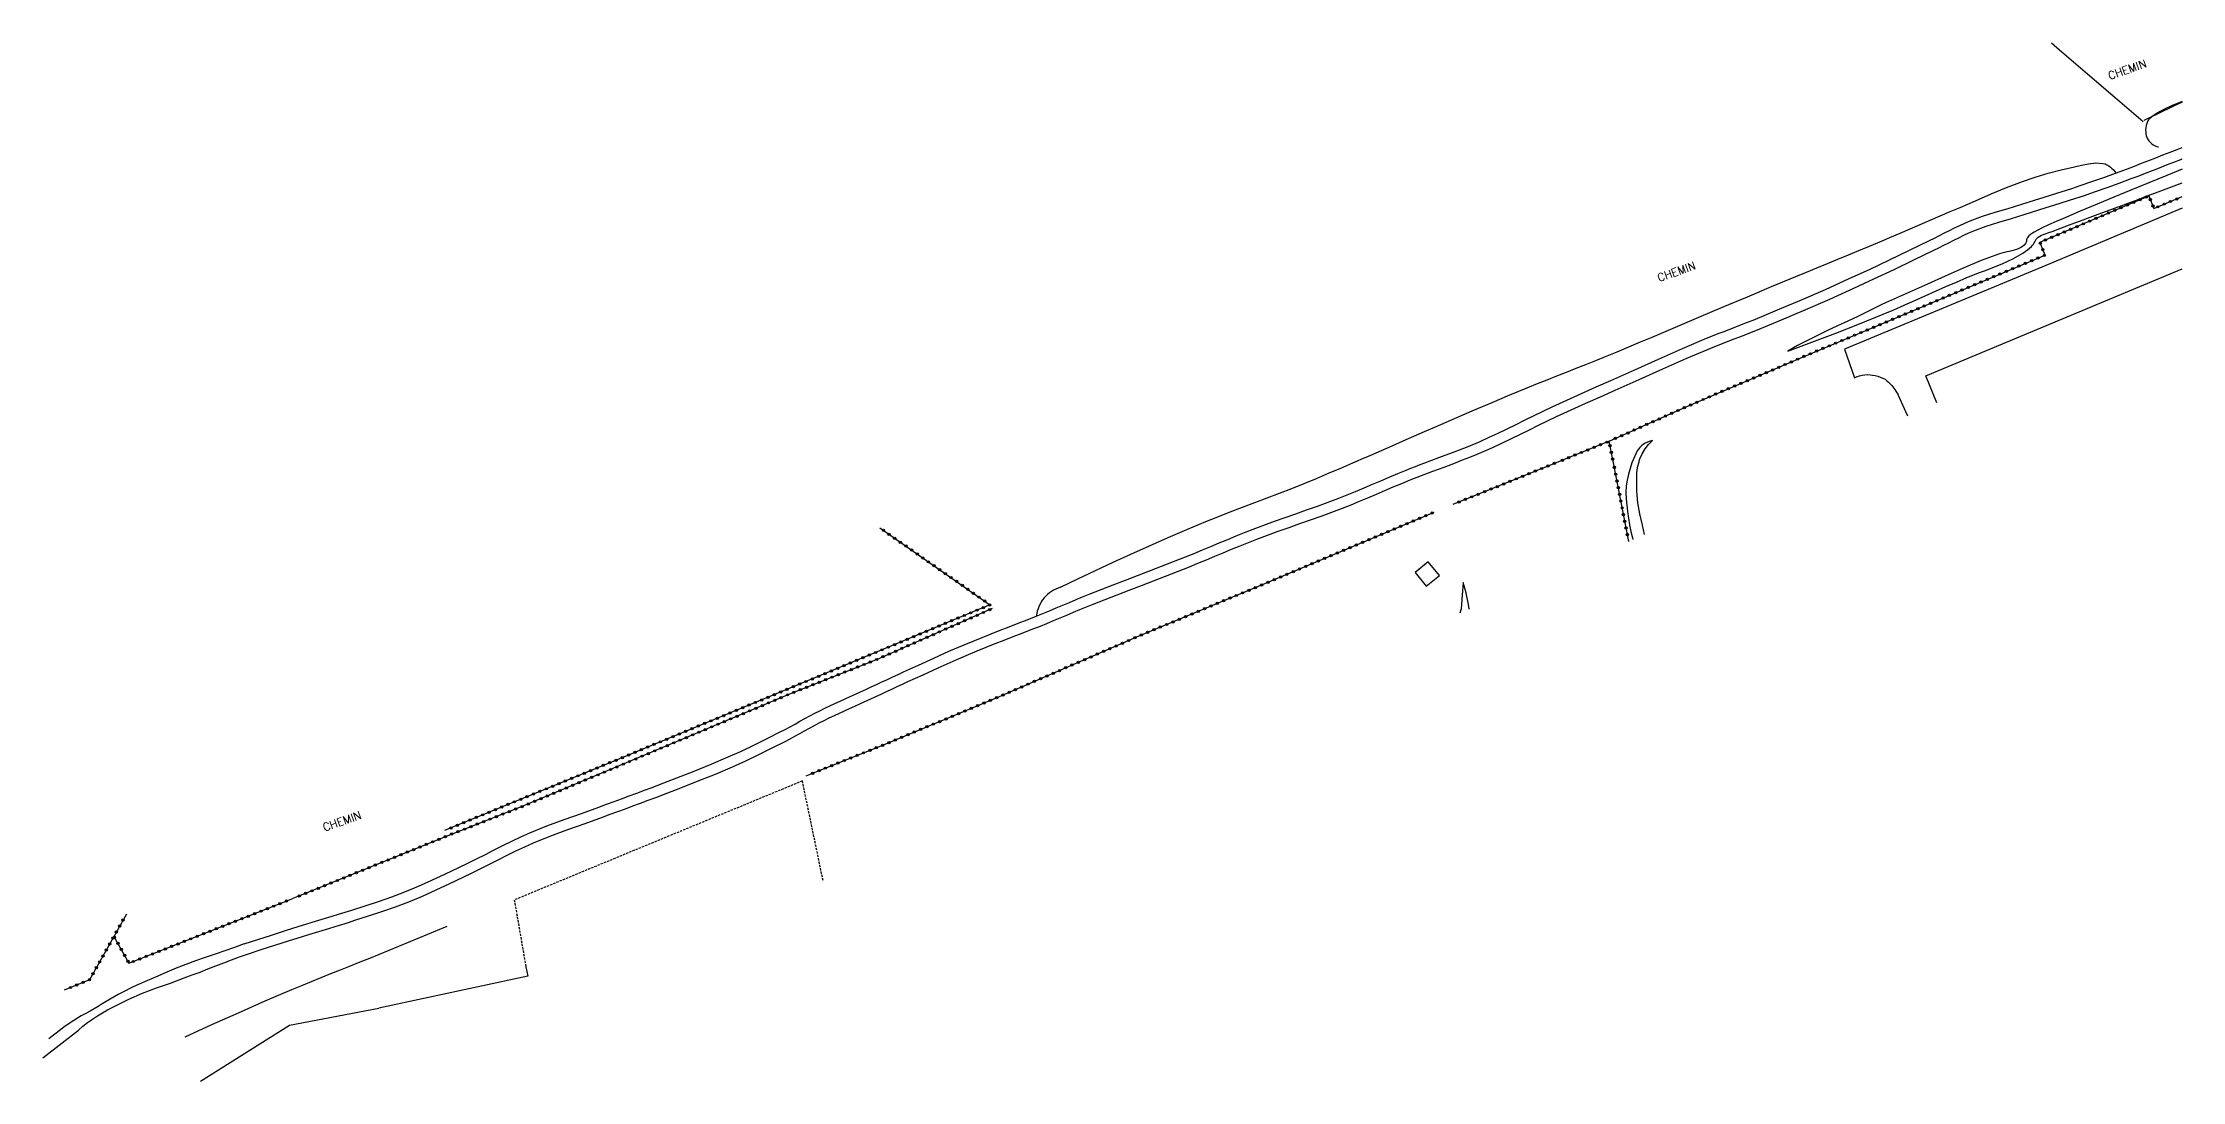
# Model space of a CAD drawing. Header units: millimetres. Extents: x 161000 to 162000, y 127000 to 127768.
# Drawn here: x 161532.1 to 162000, y 127540.7 to 127767.9 of the extents above; entities that cross this region are included whole.
import ezdxf
from ezdxf.enums import TextEntityAlignment as Align

# ---------------------------------------------------------------- set-up
doc = ezdxf.new("R2010")
doc.units = ezdxf.units.MM
doc.linetypes.add('DASHED', pattern=[0.75, 0.5, -0.25])
doc.layers.get('0').update_dxf_attribs({"linetype": 'CONTINUOUS'})
for name, color, linetype in [('W0017', 7, 'CONTINUOUS'), ('W0071', 7, 'CONTINUOUS'), ('W0101', 7, 'CONTINUOUS'), ('W0112', 1, 'DASHED'), ('W0211', 2, 'CONTINUOUS'), ('W0214', 2, 'CONTINUOUS'), ('W0300', 7, 'CONTINUOUS'), ('W0310', 3, 'CONTINUOUS'), ('W0323', 7, 'CONTINUOUS'), ('W0330', 7, 'CONTINUOUS'), ('W0333', 7, 'CONTINUOUS'), ('W0600', 7, 'CONTINUOUS'), ('W0989', 7, 'CONTINUOUS')]:
    doc.layers.add(name, color=color, linetype=linetype)
doc.styles.get("Standard").update_dxf_attribs({"font": 'romans.shx', "width": 0.85})

# ---------------------------------------------------------------- blocks, each defined once
blk = doc.blocks.new('t323o')
at = {"color": 0, "linetype": 'Continuous'}
for radius in [0.25, 0.15]:
    blk.add_circle((0, 0), radius, dxfattribs=at)

msp = doc.modelspace()

# ---------------------------------------------------------------- linework, layer by layer
at = {"layer": 'W0017'}
for points in [[(162000, 127731.73), (161971.04, 127719.52), (161926.12, 127700.86), (161928.36, 127694.58)], [(161928.36, 127694.58), (161928.89, 127694.84), (161929.45, 127695.04), (161930.03, 127695.18), (161930.61, 127695.27), (161931.18, 127695.3), (161931.74, 127695.27), (161932.3, 127695.19), (161932.85, 127695.08), (161933.41, 127694.93), (161933.96, 127694.76), (161934.49, 127694.53), (161935.01, 127694.26), (161935.41, 127693.96), (161935.79, 127693.63), (161936.13, 127693.26), (161936.47, 127692.9), (161936.72, 127692.61), (161936.95, 127692.32), (161937.18, 127692.01), (161937.39, 127691.7), (161937.53, 127691.48), (161937.67, 127691.26), (161937.79, 127691.03), (161937.91, 127690.8)], [(161937.91, 127690.8), (161939.5, 127687.21), (161939.92, 127686.24)], [(161637.75, 127565.67), (161638.18, 127563.67), (161605.62, 127556.65)], [(161566.62, 127540.66), (161586.03, 127552.94), (161605.62, 127556.65)]]:
    msp.add_lwpolyline(points, dxfattribs=at)
at = {"layer": 'W0071'}
for points in [[(161834.39, 127676), (161837.42, 127677.14), (161840.44, 127678.27), (161843.45, 127679.44), (161846.43, 127680.68), (161848.43, 127681.57), (161850.42, 127682.49), (161852.39, 127683.44), (161854.35, 127684.4), (161856.31, 127685.37), (161858.28, 127686.33), (161860.24, 127687.28), (161862.22, 127688.22), (161865.42, 127689.69), (161868.62, 127691.14), (161871.83, 127692.58), (161875.04, 127694.01), (161880.26, 127696.35), (161885.49, 127698.69), (161890.72, 127701), (161895.99, 127703.24), (161897.26, 127703.75), (161898.53, 127704.26), (161899.81, 127704.75), (161901.09, 127705.24), (161902.37, 127705.73), (161903.65, 127706.22), (161904.93, 127706.73), (161906.2, 127707.24), (161911.47, 127709.44), (161916.73, 127711.67), (161921.97, 127713.95), (161927.19, 127716.29), (161931.59, 127718.32), (161935.96, 127720.41), (161940.33, 127722.53), (161944.7, 127724.63), (161945.81, 127725.17), (161946.91, 127725.73), (161948.01, 127726.29), (161949.11, 127726.85), (161950.22, 127727.4), (161951.33, 127727.93), (161952.46, 127728.44), (161953.6, 127728.92), (161956.34, 127729.93), (161959.12, 127730.82), (161961.92, 127731.66), (161964.7, 127732.52), (161966.32, 127733.03), (161967.95, 127733.54), (161969.57, 127734.05), (161971.19, 127734.56), (161972.82, 127735.07), (161974.44, 127735.58), (161976.06, 127736.11), (161977.67, 127736.65), (161980.26, 127737.54), (161982.85, 127738.46), (161985.43, 127739.4), (161988, 127740.35), (161989.56, 127740.94), (161991.12, 127741.53), (161992.67, 127742.14), (161994.23, 127742.75), (161995.78, 127743.36), (161997.34, 127743.96), (161998.89, 127744.56), (162000, 127744.97)], [(161841.04, 127676), (161842.63, 127676.61), (161844.22, 127677.24), (161845.8, 127677.88), (161847.37, 127678.55), (161849.37, 127679.44), (161851.36, 127680.36), (161853.34, 127681.31), (161855.31, 127682.27), (161857.27, 127683.24), (161859.24, 127684.21), (161861.21, 127685.16), (161863.19, 127686.1), (161866.38, 127687.56), (161869.58, 127689.01), (161872.78, 127690.45), (161875.99, 127691.88), (161881.21, 127694.22), (161886.42, 127696.56), (161891.65, 127698.86), (161896.92, 127701.1), (161898.18, 127701.61), (161899.45, 127702.12), (161900.72, 127702.61), (161902, 127703.1), (161903.28, 127703.58), (161904.55, 127704.07), (161905.82, 127704.57), (161907.09, 127705.09), (161912.39, 127707.29), (161917.68, 127709.54), (161922.94, 127711.83), (161928.18, 127714.18), (161932.59, 127716.22), (161936.97, 127718.31), (161941.33, 127720.42), (161945.7, 127722.53), (161946.79, 127723.06), (161947.88, 127723.61), (161948.96, 127724.16), (161950.04, 127724.71), (161951.12, 127725.25), (161952.22, 127725.78), (161953.33, 127726.28), (161954.45, 127726.75), (161957.15, 127727.75), (161959.9, 127728.62), (161962.66, 127729.45), (161965.41, 127730.3), (161967.04, 127730.81), (161968.66, 127731.32), (161970.28, 127731.83), (161971.91, 127732.34), (161973.53, 127732.85), (161975.16, 127733.36), (161976.77, 127733.89), (161978.39, 127734.43), (161981.01, 127735.33), (161983.62, 127736.26), (161986.22, 127737.21), (161988.82, 127738.17), (161990.38, 127738.75), (161991.94, 127739.35), (161993.49, 127739.96), (161995.05, 127740.57), (161996.6, 127741.18), (161998.16, 127741.78), (161999.71, 127742.38), (162000, 127742.48)], [(161576.15, 127570.7), (161579.15, 127571.68), (161582.16, 127572.65), (161585.17, 127573.61), (161588.18, 127574.56), (161589.62, 127575.01), (161591.05, 127575.45), (161592.49, 127575.89), (161593.93, 127576.32), (161595.37, 127576.76), (161596.81, 127577.2), (161598.25, 127577.65), (161599.68, 127578.11), (161602.59, 127579.05), (161605.51, 127580), (161608.41, 127581), (161611.28, 127582.09), (161614.27, 127583.34), (161617.22, 127584.67), (161620.15, 127586.06), (161623.08, 127587.44), (161625.03, 127588.37), (161626.97, 127589.33), (161628.89, 127590.31), (161630.82, 127591.29), (161632.75, 127592.26), (161634.69, 127593.21), (161636.65, 127594.13), (161638.63, 127595), (161642.36, 127596.52), (161646.14, 127597.91), (161649.93, 127599.26), (161653.7, 127600.64), (161655.37, 127601.26), (161657.03, 127601.87), (161658.7, 127602.48), (161660.36, 127603.1), (161662.02, 127603.71), (161663.69, 127604.33), (161665.35, 127604.96), (161667, 127605.59), (161670.77, 127607.05), (161674.54, 127608.52), (161678.29, 127610.03), (161682.01, 127611.62), (161684.88, 127612.92), (161687.73, 127614.28), (161690.56, 127615.68), (161693.38, 127617.1), (161694.47, 127617.66), (161695.55, 127618.24), (161696.63, 127618.83), (161697.7, 127619.42), (161698.77, 127620.01), (161699.85, 127620.6), (161700.93, 127621.17), (161702.03, 127621.73), (161703.13, 127622.27), (161704.24, 127622.8), (161705.35, 127623.31), (161706.47, 127623.82), (161707.58, 127624.33), (161708.7, 127624.83), (161709.82, 127625.34), (161710.93, 127625.85), (161712.11, 127626.4), (161713.28, 127626.95), (161714.46, 127627.49), (161715.64, 127628.04), (161716.81, 127628.59), (161717.99, 127629.13), (161719.17, 127629.68), (161720.34, 127630.22), (161723.65, 127631.73), (161726.96, 127633.24), (161730.28, 127634.74), (161733.62, 127636.18), (161735.58, 127636.99), (161737.54, 127637.79), (161739.52, 127638.57), (161741.49, 127639.33), (161743.47, 127640.1), (161745.45, 127640.87), (161747.42, 127641.64), (161749.39, 127642.43), (161750.84, 127643.02), (161752.29, 127643.62), (161753.73, 127644.23), (161755.17, 127644.83), (161756.62, 127645.44), (161758.07, 127646.04), (161759.51, 127646.64), (161760.96, 127647.22), (161763.59, 127648.27), (161766.23, 127649.3), (161768.86, 127650.32), (161771.5, 127651.33), (161774.15, 127652.34), (161776.78, 127653.35), (161779.42, 127654.38), (161782.05, 127655.42), (161783.9, 127656.17), (161785.74, 127656.93), (161787.58, 127657.7), (161789.41, 127658.47), (161791.25, 127659.24), (161793.09, 127660), (161794.94, 127660.75), (161796.8, 127661.47), (161799.12, 127662.35), (161801.46, 127663.2), (161803.81, 127664.03), (161806.16, 127664.85), (161808.51, 127665.67), (161810.85, 127666.5), (161813.19, 127667.35), (161815.52, 127668.24), (161817.37, 127668.97), (161819.22, 127669.73), (161821.07, 127670.51), (161822.91, 127671.29), (161824.75, 127672.08), (161826.59, 127672.87), (161828.43, 127673.64), (161830.28, 127674.4), (161831.31, 127674.81), (161832.33, 127675.21), (161833.36, 127675.61), (161834.39, 127676)], [(161576.86, 127568.48), (161579.86, 127569.46), (161582.86, 127570.43), (161585.87, 127571.39), (161588.89, 127572.34), (161590.32, 127572.79), (161591.76, 127573.23), (161593.2, 127573.66), (161594.63, 127574.1), (161596.07, 127574.53), (161597.51, 127574.97), (161598.94, 127575.42), (161600.37, 127575.88), (161603.33, 127576.84), (161606.28, 127577.8), (161609.22, 127578.82), (161612.13, 127579.91), (161615.15, 127581.18), (161618.14, 127582.53), (161621.11, 127583.93), (161624.07, 127585.33), (161626, 127586.25), (161627.91, 127587.2), (161629.82, 127588.17), (161631.73, 127589.14), (161633.64, 127590.1), (161635.56, 127591.04), (161637.5, 127591.95), (161639.46, 127592.82), (161643.18, 127594.33), (161646.96, 127595.73), (161650.74, 127597.08), (161654.52, 127598.45), (161656.18, 127599.07), (161657.85, 127599.69), (161659.51, 127600.3), (161661.18, 127600.91), (161662.84, 127601.53), (161664.5, 127602.15), (161666.16, 127602.77), (161667.82, 127603.41), (161671.62, 127604.88), (161675.42, 127606.36), (161679.2, 127607.88), (161682.95, 127609.49), (161685.85, 127610.8), (161688.74, 127612.17), (161691.6, 127613.59), (161694.45, 127615.02), (161695.53, 127615.58), (161696.6, 127616.15), (161697.66, 127616.74), (161698.72, 127617.32), (161699.79, 127617.91), (161700.85, 127618.49), (161701.93, 127619.06), (161703.01, 127619.61), (161704.11, 127620.15), (161705.22, 127620.68), (161706.33, 127621.2), (161707.45, 127621.71), (161708.56, 127622.21), (161709.68, 127622.72), (161710.8, 127623.23), (161711.91, 127623.74), (161713.09, 127624.29), (161714.26, 127624.83), (161715.44, 127625.38), (161716.62, 127625.93), (161717.79, 127626.47), (161718.97, 127627.02), (161720.15, 127627.56), (161721.32, 127628.1), (161724.62, 127629.61), (161727.91, 127631.12), (161731.21, 127632.6), (161734.54, 127634.04), (161736.49, 127634.85), (161738.45, 127635.64), (161740.42, 127636.42), (161742.39, 127637.18), (161744.36, 127637.95), (161746.33, 127638.71), (161748.3, 127639.48), (161750.27, 127640.27), (161751.72, 127640.86), (161753.16, 127641.46), (161754.61, 127642.07), (161756.05, 127642.67), (161757.49, 127643.28), (161758.94, 127643.88), (161760.38, 127644.47), (161761.83, 127645.06), (161764.46, 127646.1), (161767.09, 127647.13), (161769.73, 127648.15), (161772.37, 127649.16), (161775.01, 127650.17), (161777.64, 127651.19), (161780.28, 127652.21), (161782.9, 127653.25), (161784.75, 127654), (161786.59, 127654.76), (161788.43, 127655.53), (161790.27, 127656.3), (161792.1, 127657.07), (161793.95, 127657.83), (161795.79, 127658.58), (161797.65, 127659.3), (161799.98, 127660.18), (161802.32, 127661.03), (161804.66, 127661.86), (161807.01, 127662.68), (161809.36, 127663.5), (161811.71, 127664.33), (161814.05, 127665.18), (161816.37, 127666.07), (161818.23, 127666.81), (161820.09, 127667.57), (161821.93, 127668.34), (161823.77, 127669.13), (161825.61, 127669.92), (161827.46, 127670.7), (161829.3, 127671.48), (161831.16, 127672.23), (161833.62, 127673.2), (161836.09, 127674.14), (161838.56, 127675.07), (161841.04, 127676)], [(161532.1, 127545.76), (161532.1, 127545.76), (161539.89, 127551.86), (161539.89, 127551.86), (161539.89, 127551.86), (161539.89, 127551.86), (161539.89, 127551.86), (161539.89, 127551.86), (161539.89, 127551.86), (161540.86, 127552.7), (161541.88, 127553.49), (161544.04, 127554.95), (161546.29, 127556.27), (161548.6, 127557.48), (161550.95, 127558.62), (161553.92, 127559.92), (161556.95, 127561.07), (161560, 127562.15), (161563.05, 127563.26), (161564.77, 127563.91), (161566.5, 127564.56), (161568.22, 127565.23), (161569.94, 127565.89), (161571.67, 127566.55), (161573.39, 127567.2), (161575.12, 127567.85), (161576.86, 127568.48)], [(161576.15, 127570.7), (161574.04, 127569.93), (161571.91, 127569.19), (161569.78, 127568.46), (161567.65, 127567.74), (161565.52, 127567), (161563.4, 127566.23), (161561.3, 127565.42), (161559.23, 127564.54), (161556.77, 127563.46), (161554.32, 127562.39), (161551.88, 127561.28), (161549.48, 127560.09), (161548.58, 127559.62), (161547.7, 127559.12), (161546.82, 127558.61), (161545.94, 127558.09), (161545.07, 127557.57), (161544.2, 127557.04), (161543.33, 127556.52), (161542.45, 127556.01), (161541.49, 127555.47), (161540.52, 127554.95), (161538.87, 127553.97), (161537, 127552.69), (161533.41, 127549.9)]]:
    msp.add_lwpolyline(points, dxfattribs=at)
at = {"layer": 'W0101'}
for points in [[(161943.92, 127695.01), (162000, 127718.46)], [(161946.37, 127689.14), (161943.92, 127695.01)]]:
    msp.add_lwpolyline(points, dxfattribs=at)
at = {"layer": 'W0112'}
msp.add_lwpolyline([(161702.75, 127584.59), (161698.23, 127606.37), (161635.23, 127580.33), (161637.75, 127565.67)], dxfattribs=at)
at = {"layer": 'W0211'}
for points in [[(161913.73, 127700.42), (161918.99, 127702.36), (161924.22, 127704.36), (161929.44, 127706.42), (161934.63, 127708.53), (161936.93, 127709.49), (161939.22, 127710.48), (161941.5, 127711.49), (161943.78, 127712.51), (161946.06, 127713.53), (161948.34, 127714.54), (161950.62, 127715.54), (161952.91, 127716.53), (161954.18, 127717.05), (161955.46, 127717.54), (161956.75, 127718.02), (161958.04, 127718.5), (161959.32, 127718.99), (161960.59, 127719.52), (161961.85, 127720.08), (161963.08, 127720.7), (161964.13, 127721.27), (161965.16, 127721.89), (161966.15, 127722.57), (161967.06, 127723.36), (161967.27, 127723.59), (161967.45, 127723.84), (161967.61, 127724.11), (161967.76, 127724.38), (161967.92, 127724.64), (161968.09, 127724.91), (161968.28, 127725.15), (161968.52, 127725.37), (161969.23, 127725.81), (161970.01, 127726.12), (161970.81, 127726.36), (161971.57, 127726.62), (161973.63, 127727.41), (161975.7, 127728.19), (161977.77, 127728.95), (161979.84, 127729.71), (161981.63, 127730.38), (161983.42, 127731.05), (161985.21, 127731.71), (161987, 127732.38), (161988.79, 127733.04), (161990.58, 127733.71), (161992.37, 127734.38), (161994.16, 127735.06), (161998.82, 127736.83), (162000, 127737.29)], [(161884.17, 127680.87), (161883.61, 127680.72), (161883.08, 127680.52), (161882.56, 127680.27), (161882.08, 127679.96), (161881.71, 127679.67), (161881.38, 127679.34), (161881.08, 127678.98), (161880.82, 127678.6)], [(161879.66, 127676), (161879.24, 127674.76), (161878.89, 127673.49), (161878.61, 127672.21), (161878.41, 127670.92), (161878.32, 127669.5), (161878.37, 127668.09), (161878.51, 127666.69), (161878.68, 127665.3), (161878.89, 127663.85), (161879.15, 127662.41), (161879.44, 127660.97), (161879.76, 127659.54), (161879.84, 127659.18)], [(161880.82, 127678.6), (161879.66, 127676)], [(161842.73, 127649.8), (161842.52, 127647.05), (161842.27, 127644.07), (161842, 127643.12)]]:
    msp.add_lwpolyline(points, dxfattribs=at)
at = {"layer": 'W0214'}
for points in [[(162000, 127740.26), (161996.64, 127738.89), (161992.71, 127737.27), (161988.78, 127735.64), (161985.08, 127734.12), (161981.37, 127732.6), (161977.68, 127731.06), (161974.01, 127729.46), (161972.4, 127728.76), (161970.78, 127728.06), (161969.19, 127727.31), (161967.65, 127726.45), (161967.25, 127726.21), (161966.84, 127725.96), (161966.46, 127725.66), (161966.14, 127725.29), (161966.06, 127725.14), (161966, 127724.97), (161965.97, 127724.8), (161965.94, 127724.63), (161965.92, 127724.46), (161965.89, 127724.29), (161965.83, 127724.12), (161965.74, 127723.97), (161965.44, 127723.62), (161965.07, 127723.35), (161964.68, 127723.12), (161964.28, 127722.92), (161963.77, 127722.7), (161963.24, 127722.53), (161962.71, 127722.39), (161962.17, 127722.26), (161961.63, 127722.15), (161961.1, 127722.03), (161960.57, 127721.89), (161960.04, 127721.73), (161956.03, 127720.23), (161952.09, 127718.57), (161948.18, 127716.84), (161944.27, 127715.11), (161940.99, 127713.65), (161937.71, 127712.18), (161934.46, 127710.67), (161931.23, 127709.09), (161929.05, 127708.01), (161926.84, 127706.97), (161924.63, 127705.94), (161922.41, 127704.91), (161920.21, 127703.86), (161918.02, 127702.78), (161915.86, 127701.64), (161913.73, 127700.42)], [(161881.14, 127676), (161881.2, 127676.21), (161881.26, 127676.42), (161881.33, 127676.63), (161881.4, 127676.83), (161881.89, 127677.97), (161882.52, 127679.03), (161883.29, 127680), (161884.17, 127680.87)], [(161882.38, 127660.32), (161881.94, 127662.35), (161881.41, 127664.79), (161880.98, 127667.26), (161880.75, 127669.75), (161880.72, 127670.53), (161880.7, 127671.32), (161880.69, 127672.1), (161880.7, 127672.88), (161880.74, 127673.67), (161880.82, 127674.45), (161880.95, 127675.23), (161881.14, 127676)], [(161844.1, 127643.95), (161844.09, 127644.03), (161843.84, 127645.39), (161843.57, 127646.74), (161843.4, 127647.52), (161843.2, 127648.29), (161842.98, 127649.05), (161842.73, 127649.8)]]:
    msp.add_lwpolyline(points, dxfattribs=at)
at = {"layer": 'W0300'}
msp.add_lwpolyline([(161620.46, 127574.55), (161616.24, 127572.78), (161612.02, 127571.02), (161607.79, 127569.28), (161603.56, 127567.54), (161601.44, 127566.68), (161599.3, 127565.82), (161597.17, 127564.97), (161595.04, 127564.13), (161592.9, 127563.28), (161590.77, 127562.42), (161588.65, 127561.55), (161586.53, 127560.66), (161580.66, 127558.15), (161574.81, 127555.58), (161568.98, 127552.97), (161563.18, 127550.31)], dxfattribs=at)
at = {"layer": 'W0310'}
msp.add_lwpolyline([(161739.74, 127644.08), (161739.74, 127644.08)], dxfattribs=at)
at = {"layer": 'W0323'}
for points in [[(161874.67, 127680.71), (161892.16, 127688.53), (161917.45, 127699.33), (161970.01, 127721.43), (161968.89, 127724.25), (161992.73, 127734.4), (161993.82, 127731.65), (162000, 127734.25)], [(161875.59, 127676), (161874.67, 127680.71), (161863.05, 127676)], [(161863.05, 127676), (161840.46, 127666.85)], [(161878.96, 127658.78), (161875.59, 127676)], [(161715.18, 127661.73), (161739.26, 127644.93), (161701.49, 127629.15), (161656.11, 127610.35), (161619.99, 127595.53)], [(161699.07, 127607.49), (161716.34, 127614.41), (161740.85, 127624.63), (161772.4, 127638.32), (161798.88, 127649.35), (161836.38, 127665.21)], [(161739.74, 127644.08), (161714.56, 127632.98), (161695.39, 127625.38), (161656.92, 127609.14), (161636.76, 127600.69), (161620.29, 127594.24), (161586.8, 127580.62)], [(161550.39, 127577.23), (161542.34, 127562.87), (161536.77, 127560.6)], [(161547.66, 127572.36), (161550.95, 127566.48), (161586.8, 127580.62)]]:
    msp.add_lwpolyline(points, dxfattribs=at)
at = {"layer": 'W0330'}
msp.add_lwpolyline([(162000, 127754.89), (161997.95, 127753.94), (161994.78, 127752.44), (161991.64, 127750.9)], dxfattribs=at)
at = {"layer": 'W0333'}
for points in [[(161971.43, 127767.91), (161973.19, 127766.39), (161979.27, 127761.14), (161985.35, 127755.9), (161991.44, 127750.66)], [(162000, 127755.05), (161999.25, 127754.77), (161997.68, 127754.11), (161996.14, 127753.37), (161995.21, 127752.89), (161994.29, 127752.37), (161993.4, 127751.76), (161992.63, 127751.01), (161992.5, 127750.84), (161992.4, 127750.65), (161992.33, 127750.45), (161992.26, 127750.24), (161992.14, 127749.8), (161992.05, 127749.35), (161992, 127748.89), (161992.01, 127748.42), (161992.08, 127747.9), (161992.21, 127747.4), (161992.41, 127746.91), (161992.68, 127746.46), (161992.97, 127746.12), (161993.31, 127745.83), (161993.68, 127745.59), (161994.06, 127745.38), (161994.25, 127745.29), (161994.44, 127745.22), (161994.64, 127745.16), (161994.84, 127745.13)], [(161818.65, 127676), (161819.62, 127676.42), (161820.59, 127676.84), (161821.55, 127677.26), (161822.52, 127677.68), (161824.88, 127678.7), (161827.24, 127679.74), (161829.6, 127680.77), (161831.95, 127681.81), (161834.31, 127682.85), (161836.66, 127683.88), (161839.02, 127684.91), (161841.39, 127685.93), (161845.24, 127687.58), (161849.1, 127689.22), (161852.97, 127690.85), (161856.85, 127692.45), (161858.97, 127693.31), (161861.09, 127694.16), (161863.22, 127695), (161865.35, 127695.84), (161867.48, 127696.67), (161869.6, 127697.52), (161871.73, 127698.36), (161873.84, 127699.23), (161876.41, 127700.28), (161878.97, 127701.35), (161881.53, 127702.43), (161884.09, 127703.51), (161886.64, 127704.6), (161889.19, 127705.68), (161891.75, 127706.77), (161894.31, 127707.85), (161899.61, 127710.09), (161904.91, 127712.32), (161910.21, 127714.56), (161915.52, 127716.78), (161917.81, 127717.73), (161920.11, 127718.68), (161922.41, 127719.63), (161924.71, 127720.58), (161927.01, 127721.52), (161929.31, 127722.47), (161931.61, 127723.42), (161933.9, 127724.38), (161936.09, 127725.31), (161938.29, 127726.25), (161940.48, 127727.19), (161942.66, 127728.14), (161944.85, 127729.08), (161947.04, 127730.03), (161949.23, 127730.96), (161951.43, 127731.89), (161954.81, 127733.35), (161958.19, 127734.82), (161961.6, 127736.24), (161965.05, 127737.54), (161967.86, 127738.48), (161970.69, 127739.35), (161973.55, 127740.13), (161976.45, 127740.78), (161977.96, 127741.11), (161979.5, 127741.43), (161981.08, 127741.61), (161982.67, 127741.5), (161983.12, 127741.38), (161983.54, 127741.19), (161983.92, 127740.95), (161984.29, 127740.69), (161984.62, 127740.43), (161984.93, 127740.14), (161985.21, 127739.82), (161985.46, 127739.48)], [(161754.65, 127648.74), (161758.48, 127650.59), (161762.33, 127652.41), (161766.19, 127654.21), (161770.05, 127655.98), (161774.13, 127657.81), (161778.21, 127659.62), (161782.31, 127661.4), (161786.43, 127663.12), (161789.11, 127664.2), (161791.79, 127665.25), (161794.49, 127666.28), (161797.19, 127667.3), (161799.89, 127668.31), (161802.58, 127669.33), (161805.27, 127670.38), (161807.95, 127671.45), (161810.64, 127672.56), (161813.31, 127673.69), (161815.98, 127674.84), (161818.65, 127676)]]:
    msp.add_lwpolyline(points, dxfattribs=at)
msp.add_lwpolyline([(161754.65, 127648.74, 0.147192), (161751.12, 127646.43, 0.147192), (161749.39, 127642.43)], format="xyb", dxfattribs=at)
at = {"layer": 'W0600'}
msp.add_lwpolyline([(161837.54, 127651.3), (161835.12, 127654.32), (161832.26, 127652.02), (161834.68, 127649.01)], close=True, dxfattribs=at)

# ---------------------------------------------------------------- block references
at = {"layer": 'W0323'}
for p, rotation in [((161983.88, 127730.63), 23.07052529003089), ((161985.26, 127731.22), 23.07052529003089), ((161986.64, 127731.81), 23.07052529003089), ((161988.02, 127732.39), 23.07052529003089), ((161989.4, 127732.98), 23.07052529003089), ((161990.78, 127733.57), 23.07052529003089), ((161992.16, 127734.16), 23.07052529003089), ((161993.05, 127733.57), 291.5893103805236), ((161993.6, 127732.18), 291.5893103805236), ((161994.67, 127732.01), 22.84060015108181), ((161996.05, 127732.59), 22.84060015108181), ((161997.43, 127733.17), 22.84060015108181), ((161998.82, 127733.75), 22.84060015108181), ((161972.84, 127725.93), 23.07052529003089), ((161974.22, 127726.52), 23.07052529003089), ((161975.6, 127727.1), 23.07052529003089), ((161976.98, 127727.69), 23.07052529003089), ((161978.36, 127728.28), 23.07052529003089), ((161979.74, 127728.87), 23.07052529003089), ((161981.12, 127729.46), 23.07052529003089), ((161982.5, 127730.04), 23.07052529003089), ((161968.97, 127724.05), 111.6187604892711), ((161969.52, 127722.66), 111.6187604892711), ((161969.84, 127721.36), 22.81064609681945), ((161970.08, 127724.75), 23.07052529003089), ((161971.46, 127725.34), 23.07052529003089), ((161958.78, 127716.71), 22.81064609681945), ((161960.17, 127717.29), 22.81064609681945), ((161961.55, 127717.87), 22.81064609681945), ((161962.93, 127718.45), 22.81064609681945), ((161964.31, 127719.04), 22.81064609681945), ((161965.7, 127719.62), 22.81064609681945), ((161967.08, 127720.2), 22.81064609681945), ((161968.46, 127720.78), 22.81064609681945), ((161947.72, 127712.06), 22.81064609681945), ((161949.1, 127712.64), 22.81064609681945), ((161950.49, 127713.22), 22.81064609681945), ((161951.87, 127713.8), 22.81064609681945), ((161953.25, 127714.38), 22.81064609681945), ((161954.63, 127714.96), 22.81064609681945), ((161956.02, 127715.55), 22.81064609681945), ((161957.4, 127716.13), 22.81064609681945), ((161936.66, 127707.4), 22.81064609681945), ((161938.04, 127707.99), 22.81064609681945), ((161939.43, 127708.57), 22.81064609681945), ((161940.81, 127709.15), 22.81064609681945), ((161942.19, 127709.73), 22.81064609681945), ((161943.57, 127710.31), 22.81064609681945), ((161944.96, 127710.89), 22.81064609681945), ((161946.34, 127711.48), 22.81064609681945), ((161925.6, 127702.75), 22.81064609681945), ((161926.98, 127703.33), 22.81064609681945), ((161928.36, 127703.92), 22.81064609681945), ((161929.75, 127704.5), 22.81064609681945), ((161931.13, 127705.08), 22.81064609681945), ((161932.51, 127705.66), 22.81064609681945), ((161933.89, 127706.24), 22.81064609681945), ((161935.28, 127706.82), 22.81064609681945), ((161914.54, 127698.08), 23.12226949809257), ((161915.92, 127698.67), 23.12226949809257), ((161917.3, 127699.26), 23.12226949809257), ((161918.68, 127699.84), 22.81064609681945), ((161920.07, 127700.43), 22.81064609681945), ((161921.45, 127701.01), 22.81064609681945), ((161922.83, 127701.59), 22.81064609681945), ((161924.22, 127702.17), 22.81064609681945), ((161903.51, 127693.37), 23.12226949809257), ((161904.89, 127693.96), 23.12226949809257), ((161906.27, 127694.55), 23.12226949809257), ((161907.65, 127695.14), 23.12226949809257), ((161909.03, 127695.73), 23.12226949809257), ((161910.41, 127696.32), 23.12226949809257), ((161911.78, 127696.91), 23.12226949809257), ((161913.16, 127697.5), 23.12226949809257), ((161892.47, 127688.66), 23.12226949809257), ((161893.85, 127689.25), 23.12226949809257), ((161895.23, 127689.84), 23.12226949809257), ((161896.61, 127690.43), 23.12226949809257), ((161897.99, 127691.02), 23.12226949809257), ((161899.37, 127691.61), 23.12226949809257), ((161900.75, 127692.19), 23.12226949809257), ((161902.13, 127692.78), 23.12226949809257), ((161881.51, 127683.77), 24.0860711897853), ((161882.88, 127684.38), 24.0860711897853), ((161884.25, 127684.99), 24.0860711897853), ((161885.62, 127685.6), 24.0860711897853), ((161886.99, 127686.22), 24.0860711897853), ((161888.36, 127686.83), 24.0860711897853), ((161889.73, 127687.44), 24.0860711897853), ((161891.1, 127688.05), 24.0860711897853), ((161871.39, 127679.38), 202.0548333035051), ((161872.78, 127679.94), 202.0548333035051), ((161874.17, 127680.51), 202.0548333035051), ((161874.85, 127679.76), 101.0684082357942), ((161876.04, 127681.32), 24.0860711897853), ((161877.41, 127681.93), 24.0860711897853), ((161878.78, 127682.54), 24.0860711897853), ((161880.14, 127683.16), 24.0860711897853), ((161859.93, 127674.74), 202.0548333035356), ((161861.32, 127675.3), 202.0548333035356), ((161862.71, 127675.86), 202.0548333035356), ((161864.44, 127676.56), 202.0548333035051), ((161865.83, 127677.13), 202.0548333035051), ((161867.22, 127677.69), 202.0548333035051), ((161868.61, 127678.25), 202.0548333035051), ((161870, 127678.82), 202.0548333035051), ((161875.14, 127678.29), 101.0684082357942), ((161875.43, 127676.82), 101.0684082357942), ((161875.79, 127674.97), 101.0684082358305), ((161847.42, 127669.67), 202.0548333035356), ((161848.81, 127670.23), 202.0548333035356), ((161850.2, 127670.79), 202.0548333035356), ((161851.59, 127671.36), 202.0548333035356), ((161852.98, 127671.92), 202.0548333035356), ((161854.37, 127672.48), 202.0548333035356), ((161855.76, 127673.05), 202.0548333035356), ((161857.15, 127673.61), 202.0548333035356), ((161858.54, 127674.17), 202.0548333035356), ((161876.08, 127673.5), 101.0684082358305), ((161876.36, 127672.03), 101.0684082358305), ((161876.65, 127670.56), 101.0684082358305), ((161835.96, 127665.03), 22.91345649474776), ((161841.85, 127667.41), 202.0548333035356), ((161843.24, 127667.98), 202.0548333035356), ((161844.63, 127668.54), 202.0548333035356), ((161846.02, 127669.1), 202.0548333035356), ((161876.94, 127669.09), 101.0684082358305), ((161877.23, 127667.61), 101.0684082358305), ((161877.52, 127666.14), 101.0684082358305), ((161715.97, 127661.19), 325.0809340154212), ((161717.2, 127660.33), 325.0809340154212), ((161824.91, 127660.36), 22.91345649474776), ((161826.29, 127660.94), 22.91345649474776), ((161827.67, 127661.52), 22.91345649474776), ((161829.05, 127662.11), 22.91345649474776), ((161830.44, 127662.69), 22.91345649474776), ((161831.82, 127663.28), 22.91345649474776), ((161833.2, 127663.86), 22.91345649474776), ((161834.58, 127664.44), 22.91345649474776), ((161877.8, 127664.67), 101.0684082358305), ((161878.09, 127663.2), 101.0684082358305), ((161878.38, 127661.73), 101.0684082358305), ((161718.43, 127659.47), 325.0809340154212), ((161719.65, 127658.61), 325.0809340154212), ((161720.88, 127657.76), 325.0809340154212), ((161722.11, 127656.9), 325.0809340154212), ((161723.34, 127656.04), 325.0809340154212), ((161813.86, 127655.68), 22.91345649474776), ((161815.24, 127656.27), 22.91345649474776), ((161816.62, 127656.85), 22.91345649474776), ((161818, 127657.44), 22.91345649474776), ((161819.38, 127658.02), 22.91345649474776), ((161820.76, 127658.6), 22.91345649474776), ((161822.15, 127659.19), 22.91345649474776), ((161823.53, 127659.77), 22.91345649474776), ((161878.67, 127660.25), 101.0684082358305), ((161724.57, 127655.18), 325.0809340154212), ((161725.8, 127654.32), 325.0809340154212), ((161727.03, 127653.46), 325.0809340154212), ((161728.26, 127652.6), 325.0809340154212), ((161729.49, 127651.75), 325.0809340154212), ((161730.72, 127650.89), 325.0809340154212), ((161802.8, 127651.01), 22.91345649474776), ((161804.18, 127651.6), 22.91345649474776), ((161805.57, 127652.18), 22.91345649474776), ((161806.95, 127652.76), 22.91345649474776), ((161808.33, 127653.35), 22.91345649474776), ((161809.71, 127653.93), 22.91345649474776), ((161811.09, 127654.52), 22.91345649474776), ((161812.47, 127655.1), 22.91345649474776), ((161731.95, 127650.03), 325.0809340154212), ((161733.18, 127649.17), 325.0809340154212), ((161734.41, 127648.31), 325.0809340154212), ((161735.64, 127647.45), 325.0809340154212), ((161736.87, 127646.59), 325.0809340154212), ((161791.73, 127646.38), 22.6261631119092), ((161793.12, 127646.95), 22.6261631119092), ((161794.5, 127647.53), 22.6261631119092), ((161795.89, 127648.11), 22.6261631119092), ((161797.27, 127648.68), 22.6261631119092), ((161798.66, 127649.26), 22.6261631119092), ((161800.04, 127649.84), 22.91345649474776), ((161801.42, 127650.43), 22.91345649474776), ((161732.26, 127642), 202.6771476798699), ((161733.64, 127642.58), 202.6771476798699), ((161735.02, 127643.16), 202.6771476798699), ((161735.08, 127642.02), 203.7821273205035), ((161736.41, 127643.74), 202.6771476798699), ((161736.45, 127642.63), 203.7821273205035), ((161737.79, 127644.31), 202.6771476798699), ((161737.82, 127643.23), 203.7821273205035), ((161738.1, 127645.73), 325.0809340154212), ((161739.18, 127644.89), 202.6771476798699), ((161739.19, 127643.84), 203.7821273205035), ((161780.66, 127641.76), 22.6261631119092), ((161782.04, 127642.34), 22.6261631119092), ((161783.43, 127642.91), 22.6261631119092), ((161784.81, 127643.49), 22.6261631119092), ((161786.2, 127644.07), 22.6261631119092), ((161787.58, 127644.64), 22.6261631119092), ((161788.97, 127645.22), 22.6261631119092), ((161790.35, 127645.8), 22.6261631119092), ((161721.18, 127637.38), 202.6771476798699), ((161722.57, 127637.95), 202.6771476798699), ((161723.95, 127638.53), 202.6771476798699), ((161724.09, 127637.18), 203.7821273205035), ((161725.34, 127639.11), 202.6771476798699), ((161725.47, 127637.79), 203.7821273205035), ((161726.72, 127639.69), 202.6771476798699), ((161726.84, 127638.39), 203.7821273205035), ((161728.1, 127640.27), 202.6771476798699), ((161728.21, 127639), 203.7821273205035), ((161729.49, 127640.85), 202.6771476798699), ((161729.58, 127639.6), 203.7821273205035), ((161730.87, 127641.42), 202.6771476798699), ((161730.96, 127640.21), 203.7821273205035), ((161732.33, 127640.81), 203.7821273205035), ((161733.7, 127641.42), 203.7821273205035), ((161769.6, 127637.1), 23.45458257053823), ((161770.97, 127637.7), 23.45458257053823), ((161772.35, 127638.3), 23.45458257053823), ((161773.74, 127638.87), 22.6261631119092), ((161775.12, 127639.45), 22.6261631119092), ((161776.5, 127640.03), 22.6261631119092), ((161777.89, 127640.61), 22.6261631119092), ((161779.27, 127641.18), 22.6261631119092), ((161708.73, 127632.17), 202.6771476798699), ((161710.11, 127632.75), 202.6771476798699), ((161711.5, 127633.33), 202.6771476798699), ((161712.88, 127633.91), 202.6771476798699), ((161713.09, 127632.4), 201.617799551304), ((161714.26, 127634.48), 202.6771476798699), ((161714.48, 127632.95), 201.617799551304), ((161715.65, 127635.06), 202.6771476798699), ((161715.86, 127633.55), 203.7821273205035), ((161717.03, 127635.64), 202.6771476798699), ((161717.23, 127634.16), 203.7821273205035), ((161718.42, 127636.22), 202.6771476798699), ((161718.6, 127634.76), 203.7821273205035), ((161719.8, 127636.8), 202.6771476798699), ((161719.98, 127635.37), 203.7821273205035), ((161721.35, 127635.97), 203.7821273205035), ((161722.72, 127636.58), 203.7821273205035), ((161758.59, 127632.33), 23.45458257053823), ((161759.97, 127632.92), 23.45458257053823), ((161761.34, 127633.52), 23.45458257053823), ((161762.72, 127634.12), 23.45458257053823), ((161764.09, 127634.71), 23.45458257053823), ((161765.47, 127635.31), 23.45458257053823), ((161766.85, 127635.91), 23.45458257053823), ((161768.22, 127636.5), 23.45458257053823), ((161697.65, 127627.56), 202.4958618979257), ((161699.04, 127628.13), 202.4958618979257), ((161700.42, 127628.7), 202.4958618979257), ((161701.81, 127629.28), 202.6771476798699), ((161701.93, 127627.98), 201.617799551304), ((161703.19, 127629.86), 202.6771476798699), ((161703.33, 127628.53), 201.617799551304), ((161704.58, 127630.44), 202.6771476798699), ((161704.72, 127629.08), 201.617799551304), ((161705.96, 127631.01), 202.6771476798699), ((161706.12, 127629.64), 201.617799551304), ((161707.34, 127631.59), 202.6771476798699), ((161707.51, 127630.19), 201.617799551304), ((161708.91, 127630.74), 201.617799551304), ((161710.3, 127631.3), 201.617799551304), ((161711.7, 127631.85), 201.617799551304), ((161747.58, 127627.55), 23.45458257053823), ((161748.96, 127628.15), 23.45458257053823), ((161750.33, 127628.74), 23.45458257053823), ((161751.71, 127629.34), 23.45458257053823), ((161753.09, 127629.94), 23.45458257053823), ((161754.46, 127630.53), 23.45458257053823), ((161755.84, 127631.13), 23.45458257053823), ((161757.21, 127631.73), 23.45458257053823), ((161686.56, 127622.96), 202.4958618979257), ((161687.95, 127623.54), 202.4958618979257), ((161689.34, 127624.11), 202.4958618979257), ((161689.44, 127622.87), 202.8890346537548), ((161690.72, 127624.69), 202.4958618979257), ((161690.82, 127623.46), 202.8890346537548), ((161692.11, 127625.26), 202.4958618979257), ((161692.2, 127624.04), 202.8890346537548), ((161693.49, 127625.83), 202.4958618979257), ((161693.58, 127624.62), 202.8890346537548), ((161694.88, 127626.41), 202.4958618979257), ((161694.97, 127625.21), 202.8890346537548), ((161696.26, 127626.98), 202.4958618979257), ((161696.36, 127625.77), 201.617799551304), ((161697.75, 127626.32), 201.617799551304), ((161699.15, 127626.87), 201.617799551304), ((161700.54, 127627.43), 201.617799551304), ((161736.55, 127622.84), 22.62102651492135), ((161737.93, 127623.41), 22.62102651492135), ((161739.32, 127623.99), 22.62102651492135), ((161740.7, 127624.57), 22.62102651492135), ((161742.08, 127625.16), 23.45458257053823), ((161743.45, 127625.76), 23.45458257053823), ((161744.83, 127626.36), 23.45458257053823), ((161746.21, 127626.95), 23.45458257053823), ((161675.48, 127618.37), 202.4958618979257), ((161676.86, 127618.95), 202.4958618979257), ((161678.25, 127619.52), 202.4958618979257), ((161678.38, 127618.21), 202.8890346537548), ((161679.63, 127620.1), 202.4958618979257), ((161679.76, 127618.79), 202.8890346537548), ((161681.02, 127620.67), 202.4958618979257), ((161681.15, 127619.37), 202.8890346537548), ((161682.41, 127621.24), 202.4958618979257), ((161682.53, 127619.96), 202.8890346537548), ((161683.79, 127621.82), 202.4958618979257), ((161683.91, 127620.54), 202.8890346537548), ((161685.18, 127622.39), 202.4958618979257), ((161685.29, 127621.12), 202.8890346537548), ((161686.67, 127621.71), 202.8890346537548), ((161688.06, 127622.29), 202.8890346537548), ((161725.47, 127618.22), 22.62102651492135), ((161726.85, 127618.8), 22.62102651492135), ((161728.24, 127619.37), 22.62102651492135), ((161729.62, 127619.95), 22.62102651492135), ((161731.01, 127620.53), 22.62102651492135), ((161732.39, 127621.1), 22.62102651492135), ((161733.78, 127621.68), 22.62102651492135), ((161735.16, 127622.26), 22.62102651492135), ((161664.39, 127613.78), 202.4958618979257), ((161665.78, 127614.36), 202.4958618979257), ((161667.16, 127614.93), 202.4958618979257), ((161667.33, 127613.54), 202.8890346537548), ((161668.55, 127615.5), 202.4958618979257), ((161668.71, 127614.12), 202.8890346537548), ((161669.93, 127616.08), 202.4958618979257), ((161670.09, 127614.71), 202.8890346537548), ((161671.32, 127616.65), 202.4958618979257), ((161671.47, 127615.29), 202.8890346537548), ((161672.7, 127617.23), 202.4958618979257), ((161672.86, 127615.87), 202.8890346537548), ((161674.09, 127617.8), 202.4958618979257), ((161674.24, 127616.46), 202.8890346537548), ((161675.62, 127617.04), 202.8890346537548), ((161677, 127617.62), 202.8890346537548), ((161714.38, 127613.63), 21.83572175661013), ((161715.77, 127614.19), 21.83572175661013), ((161717.16, 127614.76), 22.62102651492135), ((161718.55, 127615.34), 22.62102651492135), ((161719.93, 127615.91), 22.62102651492135), ((161721.32, 127616.49), 22.62102651492135), ((161722.7, 127617.07), 22.62102651492135), ((161724.09, 127617.64), 22.62102651492135), ((161653.3, 127609.2), 202.3137951126602), ((161654.69, 127609.77), 202.3137951126602), ((161656.07, 127610.34), 202.3137951126602), ((161656.27, 127608.87), 202.7474682231355), ((161657.46, 127610.91), 202.4958618979257), ((161657.65, 127609.45), 202.8890346537548), ((161658.85, 127611.49), 202.4958618979257), ((161659.04, 127610.04), 202.8890346537548), ((161660.23, 127612.06), 202.4958618979257), ((161660.42, 127610.62), 202.8890346537548), ((161661.62, 127612.63), 202.4958618979257), ((161661.8, 127611.2), 202.8890346537548), ((161663, 127613.21), 202.4958618979257), ((161663.18, 127611.79), 202.8890346537548), ((161664.56, 127612.37), 202.8890346537548), ((161665.95, 127612.96), 202.8890346537548), ((161703.24, 127609.17), 21.83572175661013), ((161704.64, 127609.73), 21.83572175661013), ((161706.03, 127610.28), 21.83572175661013), ((161707.42, 127610.84), 21.83572175661013), ((161708.81, 127611.4), 21.83572175661013), ((161710.21, 127611.96), 21.83572175661013), ((161711.6, 127612.52), 21.83572175661013), ((161712.99, 127613.07), 21.83572175661013), ((161642.2, 127604.64), 202.3137951126602), ((161643.59, 127605.21), 202.3137951126602), ((161644.97, 127605.78), 202.3137951126602), ((161645.21, 127604.23), 202.7474682231355), ((161646.36, 127606.35), 202.3137951126602), ((161646.59, 127604.81), 202.7474682231355), ((161647.75, 127606.92), 202.3137951126602), ((161647.97, 127605.39), 202.7474682231355), ((161649.14, 127607.49), 202.3137951126602), ((161649.36, 127605.97), 202.7474682231355), ((161650.52, 127608.06), 202.3137951126602), ((161650.74, 127606.55), 202.7474682231355), ((161651.91, 127608.63), 202.3137951126602), ((161652.12, 127607.13), 202.7474682231355), ((161653.51, 127607.71), 202.7474682231355), ((161654.89, 127608.29), 202.7474682231355), ((161700.46, 127608.05), 21.83572175661013), ((161701.85, 127608.61), 21.83572175661013), ((161629.71, 127599.52), 202.3137951126602), ((161631.1, 127600.09), 202.3137951126602), ((161632.48, 127600.66), 202.3137951126602), ((161633.87, 127601.23), 202.3137951126602), ((161634.11, 127599.65), 201.3984245479176), ((161635.26, 127601.8), 202.3137951126602), ((161635.51, 127600.2), 201.3984245479176), ((161636.65, 127602.37), 202.3137951126602), ((161636.91, 127600.75), 202.7474682231355), ((161638.03, 127602.93), 202.3137951126602), ((161638.29, 127601.33), 202.7474682231355), ((161639.42, 127603.5), 202.3137951126602), ((161639.67, 127601.91), 202.7474682231355), ((161640.81, 127604.07), 202.3137951126602), ((161641.06, 127602.49), 202.7474682231355), ((161642.44, 127603.07), 202.7474682231355), ((161643.82, 127603.65), 202.7474682231355), ((161621.38, 127596.1), 202.3137951126602), ((161622.77, 127596.67), 202.3137951126602), ((161622.94, 127595.28), 201.3984245479176), ((161624.16, 127597.24), 202.3137951126602), ((161624.34, 127595.82), 201.3984245479176), ((161625.55, 127597.81), 202.3137951126602), ((161625.73, 127596.37), 201.3984245479176), ((161626.93, 127598.38), 202.3137951126602), ((161627.13, 127596.92), 201.3984245479176), ((161628.32, 127598.95), 202.3137951126602), ((161628.53, 127597.47), 201.3984245479176), ((161629.92, 127598.01), 201.3984245479176), ((161631.32, 127598.56), 201.3984245479176), ((161632.72, 127599.11), 201.3984245479176), ((161610.42, 127590.23), 202.1204617149803), ((161611.81, 127590.79), 202.1204617149803), ((161613.2, 127591.36), 202.1204617149803), ((161614.59, 127591.92), 202.1204617149803), ((161615.98, 127592.49), 202.1204617149803), ((161617.37, 127593.05), 202.1204617149803), ((161618.76, 127593.62), 202.1204617149803), ((161620.15, 127594.18), 202.1204617149803), ((161621.54, 127594.73), 201.3984245479176), ((161599.3, 127585.71), 202.1204617149803), ((161600.69, 127586.27), 202.1204617149803), ((161602.08, 127586.84), 202.1204617149803), ((161603.47, 127587.4), 202.1204617149803), ((161604.86, 127587.97), 202.1204617149803), ((161606.25, 127588.53), 202.1204617149803), ((161607.64, 127589.1), 202.1204617149803), ((161609.03, 127589.66), 202.1204617149803), ((161588.19, 127581.19), 202.1204617149803), ((161589.58, 127581.75), 202.1204617149803), ((161590.97, 127582.32), 202.1204617149803), ((161592.36, 127582.88), 202.1204617149803), ((161593.75, 127583.45), 202.1204617149803), ((161595.14, 127584.01), 202.1204617149803), ((161596.53, 127584.58), 202.1204617149803), ((161597.91, 127585.14), 202.1204617149803), ((161575.64, 127576.22), 21.53278788031291), ((161577.03, 127576.77), 21.53278788031291), ((161578.43, 127577.32), 21.53278788031291), ((161579.82, 127577.87), 21.53278788031291), ((161581.22, 127578.42), 21.53278788031291), ((161582.61, 127578.97), 21.53278788031291), ((161584.01, 127579.52), 21.53278788031291), ((161585.4, 127580.07), 21.53278788031291), ((161547.46, 127572.02), 240.7255720088714), ((161547.79, 127572.12), 299.2420037154327), ((161548.2, 127573.33), 240.7255720088714), ((161548.93, 127574.63), 240.7255720088714), ((161549.66, 127575.94), 240.7255720088714), ((161564.47, 127571.82), 21.53278788031291), ((161565.87, 127572.37), 21.53278788031291), ((161567.26, 127572.92), 21.53278788031291), ((161568.66, 127573.47), 21.53278788031291), ((161570.05, 127574.02), 21.53278788031291), ((161571.45, 127574.57), 21.53278788031291), ((161572.84, 127575.12), 21.53278788031291), ((161574.24, 127575.67), 21.53278788031291), ((161544.53, 127566.78), 240.7255720088714), ((161545.26, 127568.09), 240.7255720088714), ((161546, 127569.4), 240.7255720088714), ((161546.73, 127570.71), 240.7255720088714), ((161548.53, 127570.81), 299.2420037154327), ((161549.26, 127569.5), 299.2420037154327), ((161549.99, 127568.19), 299.2420037154327), ((161550.72, 127566.88), 299.2420037154327), ((161551.92, 127566.86), 21.53278788031291), ((161553.31, 127567.41), 21.53278788031291), ((161554.71, 127567.96), 21.53278788031291), ((161556.1, 127568.51), 21.53278788031291), ((161557.5, 127569.06), 21.53278788031291), ((161558.89, 127569.61), 21.53278788031291), ((161560.29, 127570.16), 21.53278788031291), ((161561.68, 127570.71), 21.53278788031291), ((161563.08, 127571.26), 21.53278788031291), ((161540.93, 127562.3), 202.2182243710156), ((161542.32, 127562.87), 202.2182243710156), ((161543.06, 127564.17), 240.7255720088714), ((161543.8, 127565.48), 240.7255720088714), ((161538.16, 127561.17), 202.2182243710156), ((161539.54, 127561.73), 202.2182243710156)]:
    msp.add_blockref('t323o', p, dxfattribs=dict(at, rotation=rotation))

# ---------------------------------------------------------------- texts
at = {"layer": 'W0989'}
for p in [(161987.97, 127762.04), (161889.4, 127717.82), (161597.54, 127597.56)]:
    msp.add_text('CHEMIN', height=1.75, rotation=19.3387, dxfattribs=at).set_placement(p, align=Align.MIDDLE_CENTER)

doc.saveas('drawing.dxf')
